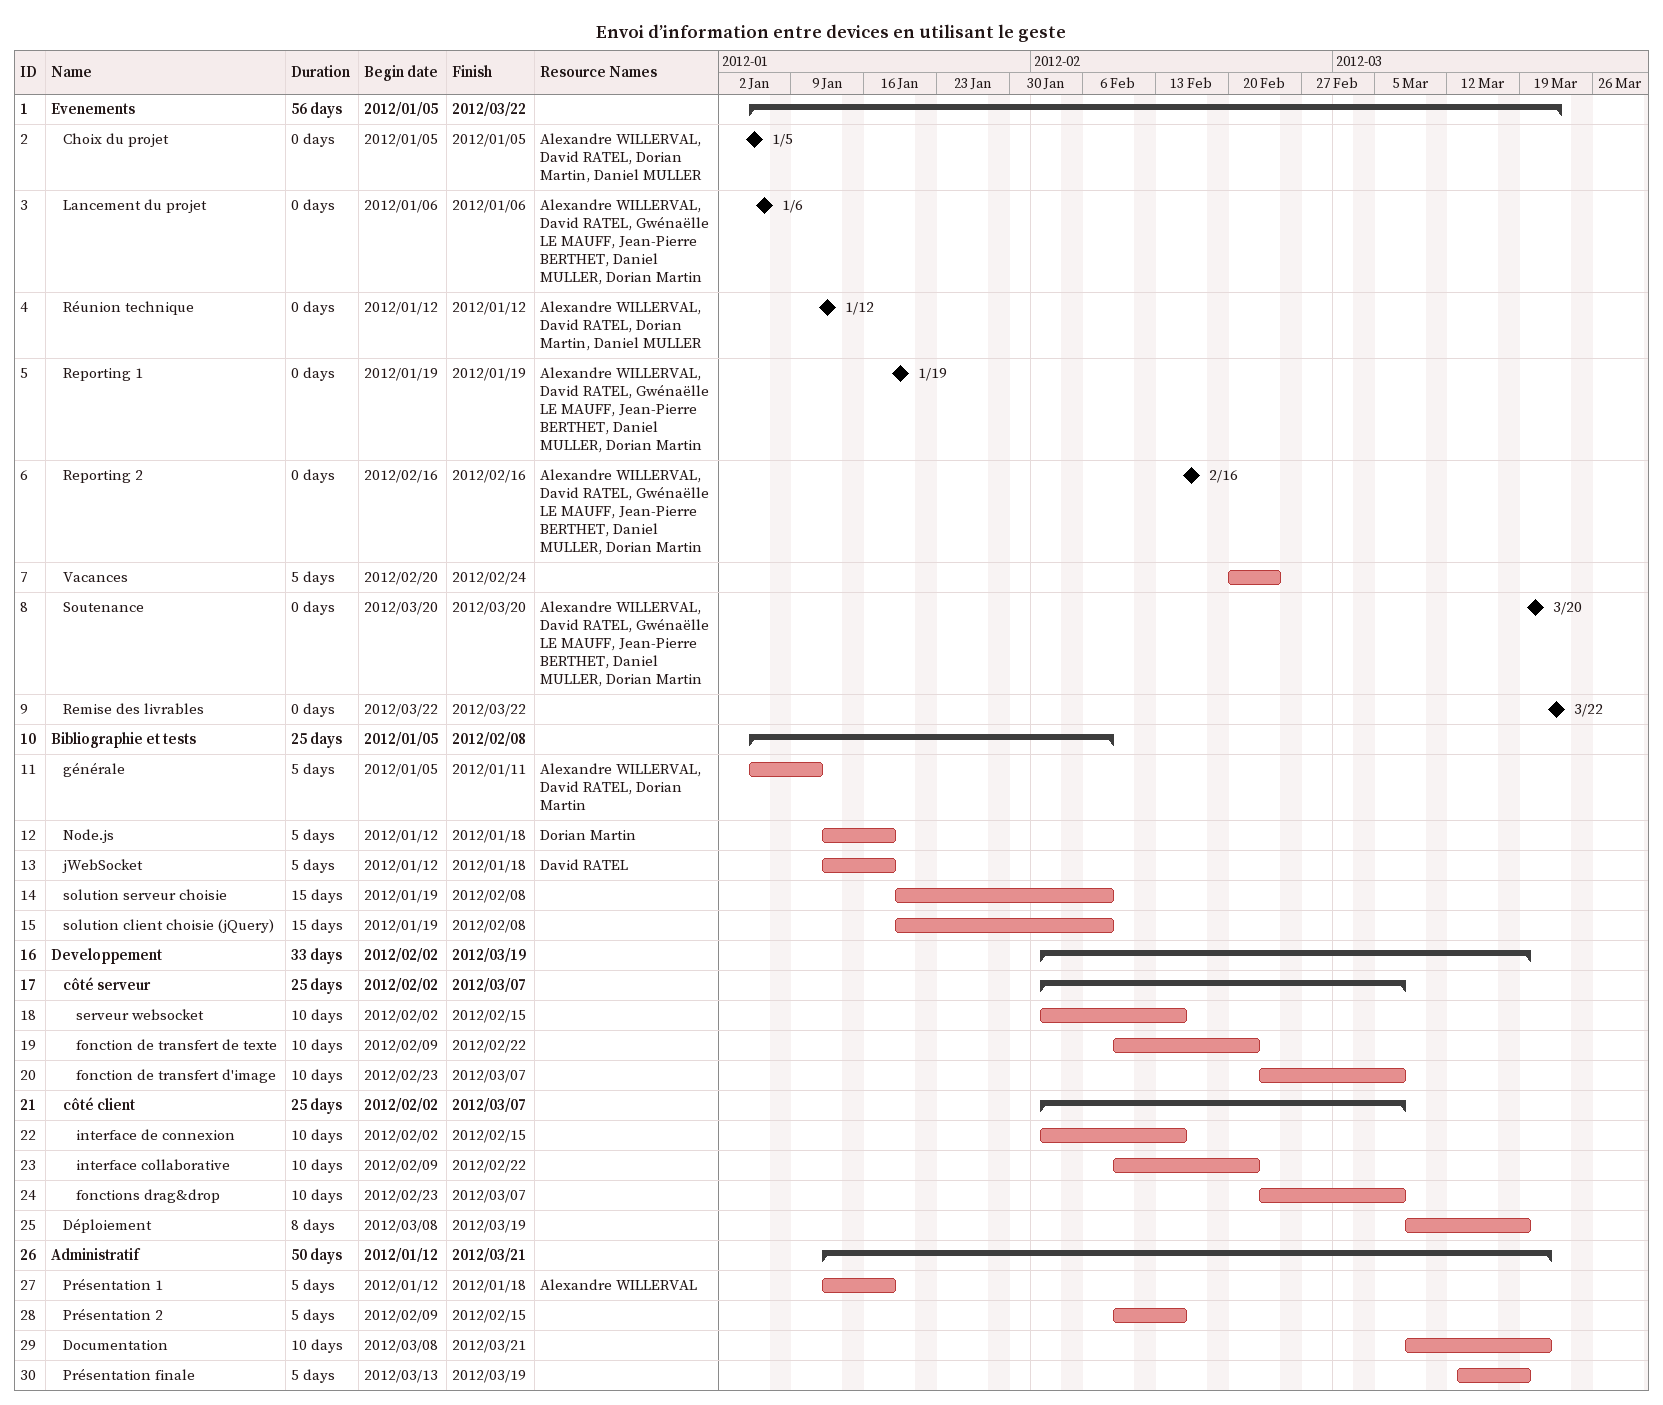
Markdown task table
Envoi d’information entre devices en utilisant le geste

| ID | Level | Task | Duration | Start | Finish | Resources |
|---|---|---|---|---|---|---|
| 1 | 1 | **Evenements** | 56d | 2012-01-05 | 2012-03-22 |  |
| 2 | 2 | Choix du projet | 0d | 2012-01-05 | 2012-01-05 | Alexandre WILLERVAL, David RATEL, Dorian Martin, Daniel MULLER |
| 3 | 2 | Lancement du projet | 0d | 2012-01-06 | 2012-01-06 | Alexandre WILLERVAL, David RATEL, Gwénaëlle LE MAUFF, Jean-Pierre BERTHET, Daniel MULLER, Dorian Martin |
| 4 | 2 | Réunion technique | 0d | 2012-01-12 | 2012-01-12 | Alexandre WILLERVAL, David RATEL, Dorian Martin, Daniel MULLER |
| 5 | 2 | Reporting 1 | 0d | 2012-01-19 | 2012-01-19 | Alexandre WILLERVAL, David RATEL, Gwénaëlle LE MAUFF, Jean-Pierre BERTHET, Daniel MULLER, Dorian Martin |
| 6 | 2 | Reporting 2 | 0d | 2012-02-16 | 2012-02-16 | Alexandre WILLERVAL, David RATEL, Gwénaëlle LE MAUFF, Jean-Pierre BERTHET, Daniel MULLER, Dorian Martin |
| 7 | 2 | Vacances | 5d | 2012-02-20 | 2012-02-24 |  |
| 8 | 2 | Soutenance | 0d | 2012-03-20 | 2012-03-20 | Alexandre WILLERVAL, David RATEL, Gwénaëlle LE MAUFF, Jean-Pierre BERTHET, Daniel MULLER, Dorian Martin |
| 9 | 2 | Remise des livrables | 0d | 2012-03-22 | 2012-03-22 |  |
| 10 | 1 | **Bibliographie et tests** | 25d | 2012-01-05 | 2012-02-08 |  |
| 11 | 2 | générale | 5d | 2012-01-05 | 2012-01-11 | Alexandre WILLERVAL, David RATEL, Dorian Martin |
| 12 | 2 | Node.js | 5d | 2012-01-12 | 2012-01-18 | Dorian Martin |
| 13 | 2 | jWebSocket | 5d | 2012-01-12 | 2012-01-18 | David RATEL |
| 14 | 2 | solution serveur choisie | 15d | 2012-01-19 | 2012-02-08 |  |
| 15 | 2 | solution client choisie (jQuery) | 15d | 2012-01-19 | 2012-02-08 |  |
| 16 | 1 | **Developpement** | 33d | 2012-02-02 | 2012-03-19 |  |
| 17 | 2 | **côté serveur** | 25d | 2012-02-02 | 2012-03-07 |  |
| 18 | 3 | serveur websocket | 10d | 2012-02-02 | 2012-02-15 |  |
| 19 | 3 | fonction de transfert de texte | 10d | 2012-02-09 | 2012-02-22 |  |
| 20 | 3 | fonction de transfert d'image | 10d | 2012-02-23 | 2012-03-07 |  |
| 21 | 2 | **côté client** | 25d | 2012-02-02 | 2012-03-07 |  |
| 22 | 3 | interface de connexion | 10d | 2012-02-02 | 2012-02-15 |  |
| 23 | 3 | interface collaborative | 10d | 2012-02-09 | 2012-02-22 |  |
| 24 | 3 | fonctions drag&drop | 10d | 2012-02-23 | 2012-03-07 |  |
| 25 | 2 | Déploiement | 8d | 2012-03-08 | 2012-03-19 |  |
| 26 | 1 | **Administratif** | 50d | 2012-01-12 | 2012-03-21 |  |
| 27 | 2 | Présentation 1 | 5d | 2012-01-12 | 2012-01-18 | Alexandre WILLERVAL |
| 28 | 2 | Présentation 2 | 5d | 2012-02-09 | 2012-02-15 |  |
| 29 | 2 | Documentation | 10d | 2012-03-08 | 2012-03-21 |  |
| 30 | 2 | Présentation finale | 5d | 2012-03-13 | 2012-03-19 |  |
